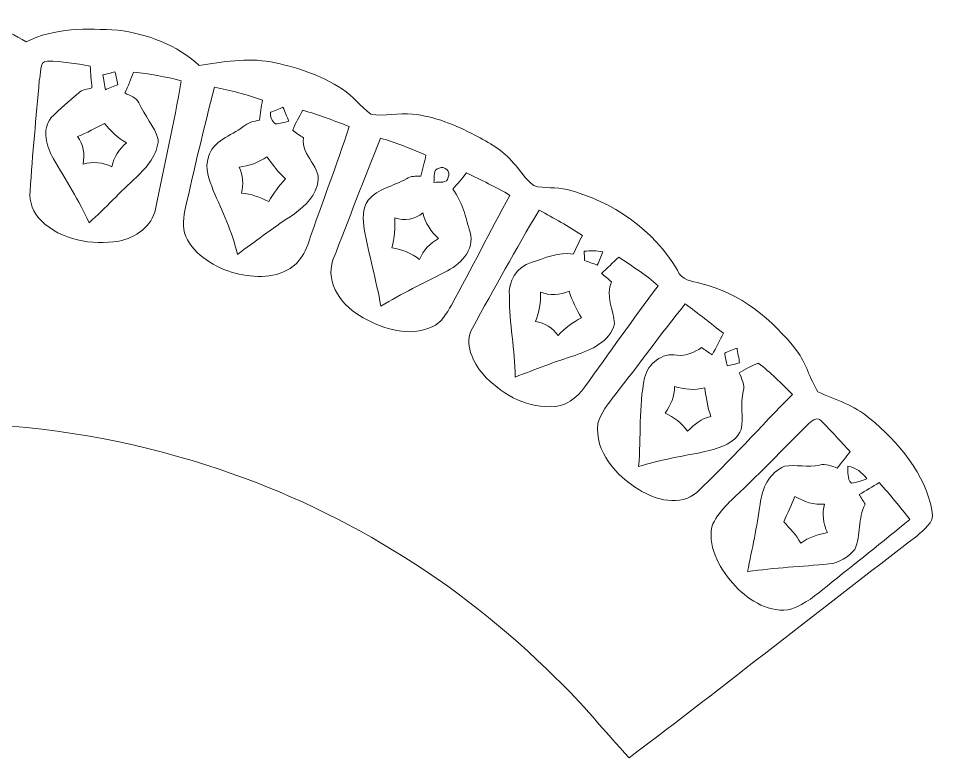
# Model space of a CAD drawing. Header units: centimetres. Extents: x -16.3 to 16.4, y -6.1 to 6.1.
# Drawn here: x 1.32 to 16.36, y -6.06 to 6.07 of the extents above; entities that cross this region are included whole.
import ezdxf

# ---------------------------------------------------------------- set-up
doc = ezdxf.new("R2010")
doc.units = ezdxf.units.CM
doc.header["$MEASUREMENT"] = 0
doc.layers.add('Layer 1', color=7, linetype='Continuous')

msp = doc.modelspace()

# ---------------------------------------------------------------- linework, layer by layer
at = {"layer": 'Layer 1', "color": 251, "lineweight": 9}
for points, knots in [([(-1.23184, 5.79533), (-0.78346, 6.06556), (-0.23206, 6.06944), (0.27453, 6.05533), (0.27453, 6.05533), (0.69327, 6.04969), (1.09509, 5.89693), (1.44963, 5.68244), (1.44963, 5.68244), (1.91212, 5.91986), (2.44693, 5.90434), (2.95211, 5.87577), (2.95211, 5.87577), (3.43753, 5.80874), (3.92401, 5.63905), (4.28596, 5.29686), (4.28596, 5.29686), (4.67402, 5.35471), (5.06983, 5.42703), (5.46106, 5.35366), (5.46106, 5.35366), (5.87487, 5.27569), (6.28339, 5.13987), (6.63758, 4.90739), (6.63758, 4.90739), (6.81044, 4.79274), (6.93744, 4.62199), (7.10395, 4.49923), (7.10395, 4.49923), (7.32796, 4.45513), (7.56115, 4.51898), (7.78869, 4.49746), (7.78869, 4.49746), (8.15099, 4.46183), (8.49143, 4.31825), (8.81245, 4.15421), (8.81245, 4.15421), (9.04211, 4.03109), (9.27953, 3.90268), (9.44604, 3.69595), (9.44604, 3.69595), (9.56246, 3.57918), (9.64183, 3.42184), (9.77765, 3.32448), (9.77765, 3.32448), (9.95439, 3.26839), (10.14631, 3.3079), (10.32622, 3.25886), (10.32622, 3.25886), (11.06847, 3.07083), (11.74368, 2.59987), (12.13597, 1.93594), (12.13597, 1.93594), (12.19348, 1.76626), (12.37339, 1.76485), (12.51768, 1.71828), (12.51768, 1.71828), (13.16009, 1.5687), (13.69772, 1.12879), (14.09248, 0.61514), (14.09248, 0.61514), (14.24876, 0.41265), (14.30485, 0.15547), (14.43891, -0.05796), (14.43891, -0.05796), (14.72607, -0.18566), (15.03792, -0.27915), (15.28099, -0.48799), (15.28099, -0.48799), (15.76288, -0.88275), (16.20526, -1.39992), (16.31674, -2.0314), (16.31674, -2.0314), (16.35519, -2.20778), (16.16999, -2.31538), (16.06274, -2.42474), (16.06274, -2.42474), (14.48441, -3.62913), (12.92902, -4.8642), (11.34434, -6.05976), (11.34434, -6.05976), (10.93406, -5.63079), (10.57281, -5.15595), (10.13608, -4.75237), (10.13608, -4.75237), (8.54258, -3.15746), (6.56491, -1.94355), (4.41402, -1.26234), (4.41402, -1.26234), (1.85074, -0.43825), (-0.94714, -0.33771), (-3.55664, -1.01222), (-3.55664, -1.01222), (-4.99421, -1.37523), (-6.37216, -1.97213), (-7.62946, -2.75706), (-7.62946, -2.75706), (-9.03599, -3.63336), (-10.27635, -4.76683), (-11.31352, -6.05694), (-11.31352, -6.05694), (-11.57846, -5.89325), (-11.82611, -5.70381), (-12.06811, -5.50837), (-12.06811, -5.50837), (-13.48698, -4.413), (-14.90268, -3.31339), (-16.32191, -2.21837), (-16.32191, -2.21837), (-16.30497, -1.63346), (-15.94655, -1.1304), (-15.5525, -0.72576), (-15.5525, -0.72576), (-15.24558, -0.40403), (-14.84659, -0.1839), (-14.42114, -0.06148), (-14.42114, -0.06148), (-14.27826, 0.40065), (-13.9971, 0.81411), (-13.62633, 1.12314), (-13.62633, 1.12314), (-13.22099, 1.45087), (-12.75356, 1.7465), (-12.21663, 1.76943), (-12.21663, 1.76943), (-11.81023, 2.66725), (-10.84785, 3.26274), (-9.87242, 3.29661), (-9.87242, 3.29661), (-9.73837, 3.29414), (-9.68686, 3.44301), (-9.60502, 3.52203), (-9.60502, 3.52203), (-9.27976, 3.95383), (-8.77669, 4.21454), (-8.27434, 4.38493), (-8.27434, 4.38493), (-7.90286, 4.52569), (-7.49787, 4.50946), (-7.10806, 4.48194), (-7.10806, 4.48194), (-6.43742, 5.27851), (-5.28596, 5.52616), (-4.29889, 5.29933), (-4.29889, 5.29933), (-3.94046, 5.60766), (-3.48856, 5.80204), (-3.01936, 5.85919), (-3.01936, 5.85919), (-2.53923, 5.90364), (-2.02453, 5.94667), (-1.57862, 5.72478), (-1.57862, 5.72478), (-1.45902, 5.64822), (-1.33732, 5.73959), (-1.23184, 5.79533), (-1.23184, 5.79533), (-1.23184, 5.79533), (-1.23184, 5.79533), (-1.23184, 5.79533)], [0, 0, 0, 0, 0.02439024, 0.02439024, 0.02439024, 0.02439024, 0.04878049, 0.04878049, 0.04878049, 0.04878049, 0.07317073, 0.07317073, 0.07317073, 0.07317073, 0.09756098, 0.09756098, 0.09756098, 0.09756098, 0.12195122, 0.12195122, 0.12195122, 0.12195122, 0.14634146, 0.14634146, 0.14634146, 0.14634146, 0.17073171, 0.17073171, 0.17073171, 0.17073171, 0.19512195, 0.19512195, 0.19512195, 0.19512195, 0.2195122, 0.2195122, 0.2195122, 0.2195122, 0.24390244, 0.24390244, 0.24390244, 0.24390244, 0.26829268, 0.26829268, 0.26829268, 0.26829268, 0.29268293, 0.29268293, 0.29268293, 0.29268293, 0.31707317, 0.31707317, 0.31707317, 0.31707317, 0.34146341, 0.34146341, 0.34146341, 0.34146341, 0.36585366, 0.36585366, 0.36585366, 0.36585366, 0.3902439, 0.3902439, 0.3902439, 0.3902439, 0.41463415, 0.41463415, 0.41463415, 0.41463415, 0.43902439, 0.43902439, 0.43902439, 0.43902439, 0.46341463, 0.46341463, 0.46341463, 0.46341463, 0.48780488, 0.48780488, 0.48780488, 0.48780488, 0.51219512, 0.51219512, 0.51219512, 0.51219512, 0.53658537, 0.53658537, 0.53658537, 0.53658537, 0.56097561, 0.56097561, 0.56097561, 0.56097561, 0.58536585, 0.58536585, 0.58536585, 0.58536585, 0.6097561, 0.6097561, 0.6097561, 0.6097561, 0.63414634, 0.63414634, 0.63414634, 0.63414634, 0.65853659, 0.65853659, 0.65853659, 0.65853659, 0.68292683, 0.68292683, 0.68292683, 0.68292683, 0.70731707, 0.70731707, 0.70731707, 0.70731707, 0.73170732, 0.73170732, 0.73170732, 0.73170732, 0.75609756, 0.75609756, 0.75609756, 0.75609756, 0.7804878, 0.7804878, 0.7804878, 0.7804878, 0.80487805, 0.80487805, 0.80487805, 0.80487805, 0.82926829, 0.82926829, 0.82926829, 0.82926829, 0.85365854, 0.85365854, 0.85365854, 0.85365854, 0.87804878, 0.87804878, 0.87804878, 0.87804878, 0.90243902, 0.90243902, 0.90243902, 0.90243902, 0.92682927, 0.92682927, 0.92682927, 0.92682927, 0.95121951, 0.95121951, 0.95121951, 0.95121951, 1, 1, 1, 1]), ([(1.79853, 5.366), (1.64401, 5.37412), (1.7061, 5.13176), (1.66341, 5.05379), (1.66341, 5.05379), (1.6172, 4.44807), (1.5477, 3.84341), (1.51524, 3.23699), (1.51524, 3.23699), (1.49267, 3.05319), (1.56781, 2.88104), (1.69305, 2.75016), (1.69305, 2.75016), (2.02748, 2.42948), (2.52384, 2.34481), (2.96834, 2.41396), (2.96834, 2.41396), (3.23962, 2.47005), (3.5155, 2.65491), (3.57194, 2.94136), (3.57194, 2.94136), (3.71305, 3.64304), (3.87709, 4.34048), (3.9928, 5.04674), (3.9928, 5.04674), (3.73669, 5.11271), (3.47528, 5.15681), (3.21281, 5.1875), (3.21281, 5.1875), (3.1666, 5.0732), (3.12215, 4.95749), (3.07064, 4.84495), (3.07064, 4.84495), (3.15002, 4.79591), (3.25973, 4.77404), (3.29924, 4.68091), (3.29924, 4.68091), (3.38673, 4.47171), (3.55783, 4.30132), (3.61639, 4.08048), (3.61639, 4.08048), (3.60828, 3.83389), (3.42977, 3.62681), (3.25973, 3.46382), (3.25973, 3.46382), (2.99197, 3.22394), (2.74961, 2.95688), (2.48362, 2.71558), (2.48362, 2.71558), (2.31711, 3.08106), (2.09627, 3.41761), (1.89554, 3.76439), (1.89554, 3.76439), (1.78406, 3.96971), (1.7001, 4.23217), (1.85814, 4.44067), (1.85814, 4.44067), (1.99749, 4.58495), (2.1573, 4.70737), (2.30511, 4.84248), (2.30511, 4.84248), (2.36473, 4.90104), (2.45152, 4.90739), (2.52842, 4.92715), (2.52842, 4.92715), (2.51643, 5.04709), (2.50726, 5.16704), (2.49949, 5.28733), (2.49949, 5.28733), (2.26737, 5.32614), (2.03418, 5.36777), (1.79853, 5.366), (1.79853, 5.366), (1.79853, 5.366), (1.79853, 5.366), (1.79853, 5.366)], [0, 0, 0, 0, 0.05, 0.05, 0.05, 0.05, 0.1, 0.1, 0.1, 0.1, 0.15, 0.15, 0.15, 0.15, 0.2, 0.2, 0.2, 0.2, 0.25, 0.25, 0.25, 0.25, 0.3, 0.3, 0.3, 0.3, 0.35, 0.35, 0.35, 0.35, 0.4, 0.4, 0.4, 0.4, 0.45, 0.45, 0.45, 0.45, 0.5, 0.5, 0.5, 0.5, 0.55, 0.55, 0.55, 0.55, 0.6, 0.6, 0.6, 0.6, 0.65, 0.65, 0.65, 0.65, 0.7, 0.7, 0.7, 0.7, 0.75, 0.75, 0.75, 0.75, 0.8, 0.8, 0.8, 0.8, 0.85, 0.85, 0.85, 0.85, 0.9, 0.9, 0.9, 0.9, 1, 1, 1, 1]), ([(2.70693, 5.14093), (2.71716, 5.0799), (2.73762, 4.95819), (2.7482, 4.89751), (2.7482, 4.89751), (2.79865, 4.91762), (2.90025, 4.95854), (2.95105, 4.97865), (2.95105, 4.97865), (2.94435, 5.05097), (2.92459, 5.12082), (2.90625, 5.19032), (2.90625, 5.19032), (2.83957, 5.17444), (2.77325, 5.15751), (2.70693, 5.14093), (2.70693, 5.14093), (2.70693, 5.14093), (2.70693, 5.14093), (2.70693, 5.14093)], [0, 0, 0, 0, 0.16666667, 0.16666667, 0.16666667, 0.16666667, 0.33333333, 0.33333333, 0.33333333, 0.33333333, 0.5, 0.5, 0.5, 0.5, 0.66666667, 0.66666667, 0.66666667, 0.66666667, 1, 1, 1, 1]), ([(4.5389, 4.94126), (4.36463, 4.26886), (4.20412, 3.59294), (4.05313, 2.9149), (4.05313, 2.9149), (4.02455, 2.75651), (4.01079, 2.58012), (4.0944, 2.43583), (4.0944, 2.43583), (4.27538, 2.13103), (4.60699, 1.95182), (4.94389, 1.8735), (4.94389, 1.8735), (5.25681, 1.80401), (5.6311, 1.81141), (5.87875, 2.04389), (5.87875, 2.04389), (5.97859, 2.14232), (6.04103, 2.27073), (6.08583, 2.40196), (6.08583, 2.40196), (6.30209, 3.03449), (6.54444, 3.65821), (6.74835, 4.29462), (6.74835, 4.29462), (6.49894, 4.39269), (6.24705, 4.48441), (5.99094, 4.56237), (5.99094, 4.56237), (5.93449, 4.45407), (5.86358, 4.35177), (5.82196, 4.23641), (5.82196, 4.23641), (5.87699, 4.18843), (5.93908, 4.14962), (5.99905, 4.108), (5.99905, 4.108), (5.95001, 3.80672), (6.33066, 3.62857), (6.22165, 3.32342), (6.22165, 3.32342), (6.15815, 3.09517), (5.96801, 2.93924), (5.77856, 2.81471), (5.77856, 2.81471), (5.48294, 2.61927), (5.20177, 2.40337), (4.91461, 2.19629), (4.91461, 2.19629), (4.82959, 2.56354), (4.67014, 2.90538), (4.51703, 3.24757), (4.51703, 3.24757), (4.45388, 3.42043), (4.37063, 3.61376), (4.4433, 3.79579), (4.4433, 3.79579), (4.50998, 4.0706), (4.80984, 4.13516), (5.00669, 4.28968), (5.00669, 4.28968), (5.08148, 4.35953), (5.18131, 4.37964), (5.27691, 4.39904), (5.27691, 4.39904), (5.29173, 4.50946), (5.30902, 4.61882), (5.32454, 4.72889), (5.32454, 4.72889), (5.06878, 4.82096), (4.8049, 4.88693), (4.5389, 4.94126), (4.5389, 4.94126), (4.5389, 4.94126), (4.5389, 4.94126), (4.5389, 4.94126)], [0, 0, 0, 0, 0.05, 0.05, 0.05, 0.05, 0.1, 0.1, 0.1, 0.1, 0.15, 0.15, 0.15, 0.15, 0.2, 0.2, 0.2, 0.2, 0.25, 0.25, 0.25, 0.25, 0.3, 0.3, 0.3, 0.3, 0.35, 0.35, 0.35, 0.35, 0.4, 0.4, 0.4, 0.4, 0.45, 0.45, 0.45, 0.45, 0.5, 0.5, 0.5, 0.5, 0.55, 0.55, 0.55, 0.55, 0.6, 0.6, 0.6, 0.6, 0.65, 0.65, 0.65, 0.65, 0.7, 0.7, 0.7, 0.7, 0.75, 0.75, 0.75, 0.75, 0.8, 0.8, 0.8, 0.8, 0.85, 0.85, 0.85, 0.85, 0.9, 0.9, 0.9, 0.9, 1, 1, 1, 1]), ([(5.45895, 4.5278), (5.45366, 4.45584), (5.47659, 4.38105), (5.53868, 4.33871), (5.53868, 4.33871), (5.61382, 4.34118), (5.68684, 4.3627), (5.75916, 4.3814), (5.75916, 4.3814), (5.72741, 4.45831), (5.69496, 4.5345), (5.66215, 4.61071), (5.66215, 4.61071), (5.61135, 4.58989), (5.50975, 4.54862), (5.45895, 4.5278), (5.45895, 4.5278), (5.45895, 4.5278), (5.45895, 4.5278), (5.45895, 4.5278)], [0, 0, 0, 0, 0.16666667, 0.16666667, 0.16666667, 0.16666667, 0.33333333, 0.33333333, 0.33333333, 0.33333333, 0.5, 0.5, 0.5, 0.5, 0.66666667, 0.66666667, 0.66666667, 0.66666667, 1, 1, 1, 1]), ([(2.291, 4.1334), (2.39013, 4.00005), (2.41342, 3.83777), (2.38378, 3.6769), (2.38378, 3.6769), (2.54253, 3.72594), (2.70799, 3.70724), (2.85686, 3.63527), (2.85686, 3.63527), (2.8805, 3.79826), (2.98068, 3.92244), (3.0964, 4.02862), (3.0964, 4.02862), (2.94964, 4.10447), (2.83569, 4.22124), (2.73233, 4.34647), (2.73233, 4.34647), (2.58628, 4.2738), (2.44728, 4.18561), (2.291, 4.1334), (2.291, 4.1334), (2.291, 4.1334), (2.291, 4.1334), (2.291, 4.1334)], [0, 0, 0, 0, 0.14285714, 0.14285714, 0.14285714, 0.14285714, 0.28571429, 0.28571429, 0.28571429, 0.28571429, 0.42857143, 0.42857143, 0.42857143, 0.42857143, 0.57142857, 0.57142857, 0.57142857, 0.57142857, 0.71428571, 0.71428571, 0.71428571, 0.71428571, 1, 1, 1, 1]), ([(7.26446, 4.10235), (6.99106, 3.44301), (6.74729, 2.77132), (6.48341, 2.1081), (6.48341, 2.1081), (6.34477, 1.71581), (6.65028, 1.33411), (6.97907, 1.15595), (6.97907, 1.15595), (7.31421, 0.96722), (7.74177, 0.83563), (8.11078, 1.0099), (8.11078, 1.0099), (8.26529, 1.07164), (8.34502, 1.23109), (8.42793, 1.36409), (8.42793, 1.36409), (8.75707, 1.95958), (9.05446, 2.572), (9.38748, 3.16537), (9.38748, 3.16537), (9.15641, 3.30225), (8.91299, 3.41655), (8.67205, 3.53332), (8.67205, 3.53332), (8.60008, 3.44231), (8.52706, 3.35235), (8.44944, 3.26592), (8.44944, 3.26592), (8.60784, 3.06201), (8.66041, 2.80554), (8.73131, 2.56354), (8.73131, 2.56354), (8.81669, 2.26438), (8.56269, 2.01885), (8.31645, 1.90314), (8.31645, 1.90314), (7.96402, 1.72463), (7.60913, 1.55036), (7.2694, 1.34857), (7.2694, 1.34857), (7.19144, 1.7719), (7.07608, 2.18677), (6.996, 2.60975), (6.996, 2.60975), (6.97483, 2.76568), (6.95578, 2.95265), (7.06162, 3.08388), (7.06162, 3.08388), (7.22107, 3.28003), (7.48248, 3.3146), (7.68886, 3.43878), (7.68886, 3.43878), (7.75906, 3.48499), (7.84443, 3.47935), (7.92451, 3.48005), (7.92451, 3.48005), (7.95238, 3.59541), (7.98201, 3.71042), (8.00847, 3.82613), (8.00847, 3.82613), (7.76294, 3.92455), (7.52164, 4.03603), (7.26446, 4.10235), (7.26446, 4.10235), (7.26446, 4.10235), (7.26446, 4.10235), (7.26446, 4.10235)], [0, 0, 0, 0, 0.05555556, 0.05555556, 0.05555556, 0.05555556, 0.11111111, 0.11111111, 0.11111111, 0.11111111, 0.16666667, 0.16666667, 0.16666667, 0.16666667, 0.22222222, 0.22222222, 0.22222222, 0.22222222, 0.27777778, 0.27777778, 0.27777778, 0.27777778, 0.33333333, 0.33333333, 0.33333333, 0.33333333, 0.38888889, 0.38888889, 0.38888889, 0.38888889, 0.44444444, 0.44444444, 0.44444444, 0.44444444, 0.5, 0.5, 0.5, 0.5, 0.55555556, 0.55555556, 0.55555556, 0.55555556, 0.61111111, 0.61111111, 0.61111111, 0.61111111, 0.66666667, 0.66666667, 0.66666667, 0.66666667, 0.72222222, 0.72222222, 0.72222222, 0.72222222, 0.77777778, 0.77777778, 0.77777778, 0.77777778, 0.83333333, 0.83333333, 0.83333333, 0.83333333, 0.88888889, 0.88888889, 0.88888889, 0.88888889, 1, 1, 1, 1]), ([(4.94248, 3.62857), (5.00457, 3.49381), (5.0208, 3.34529), (4.98129, 3.20136), (4.98129, 3.20136), (5.14074, 3.19148), (5.28891, 3.13151), (5.43073, 3.06342), (5.43073, 3.06342), (5.50199, 3.20136), (5.60182, 3.32024), (5.70413, 3.43596), (5.70413, 3.43596), (5.58983, 3.54602), (5.48823, 3.66738), (5.40003, 3.79861), (5.40003, 3.79861), (5.26351, 3.70548), (5.10899, 3.64268), (4.94248, 3.62857), (4.94248, 3.62857), (4.94248, 3.62857), (4.94248, 3.62857), (4.94248, 3.62857)], [0, 0, 0, 0, 0.14285714, 0.14285714, 0.14285714, 0.14285714, 0.28571429, 0.28571429, 0.28571429, 0.28571429, 0.42857143, 0.42857143, 0.42857143, 0.42857143, 0.57142857, 0.57142857, 0.57142857, 0.57142857, 0.71428571, 0.71428571, 0.71428571, 0.71428571, 1, 1, 1, 1]), ([(8.22649, 3.61164), (8.11501, 3.59682), (8.15382, 3.46418), (8.13971, 3.37598), (8.13971, 3.37598), (8.22473, 3.39327), (8.36019, 3.35164), (8.37536, 3.46277), (8.37536, 3.46277), (8.42016, 3.55131), (8.31468, 3.65679), (8.22649, 3.61164), (8.22649, 3.61164), (8.22649, 3.61164), (8.22649, 3.61164), (8.22649, 3.61164)], [0, 0, 0, 0, 0.2, 0.2, 0.2, 0.2, 0.4, 0.4, 0.4, 0.4, 0.6, 0.6, 0.6, 0.6, 1, 1, 1, 1]), ([(7.49941, 2.79884), (7.49871, 2.63339), (7.49483, 2.46617), (7.45144, 2.3053), (7.45144, 2.3053), (7.61407, 2.27285), (7.77246, 2.21993), (7.90229, 2.11374), (7.90229, 2.11374), (7.96367, 2.26297), (8.07197, 2.38291), (8.21626, 2.45629), (8.21626, 2.45629), (8.09561, 2.57306), (7.98766, 2.70712), (7.95908, 2.87927), (7.95908, 2.87927), (7.82609, 2.77238), (7.66099, 2.73781), (7.49941, 2.79884), (7.49941, 2.79884), (7.49941, 2.79884), (7.49941, 2.79884), (7.49941, 2.79884)], [0, 0, 0, 0, 0.14285714, 0.14285714, 0.14285714, 0.14285714, 0.28571429, 0.28571429, 0.28571429, 0.28571429, 0.42857143, 0.42857143, 0.42857143, 0.42857143, 0.57142857, 0.57142857, 0.57142857, 0.57142857, 0.71428571, 0.71428571, 0.71428571, 0.71428571, 1, 1, 1, 1]), ([(9.86761, 2.92372), (9.48626, 2.28766), (9.12854, 1.63608), (8.76977, 0.98662), (8.76977, 0.98662), (8.62689, 0.73721), (8.77964, 0.43029), (8.94474, 0.22991), (8.94474, 0.22991), (9.22697, -0.07418), (9.61749, -0.31725), (10.04753, -0.29502), (10.04753, -0.29502), (10.28495, -0.32254), (10.48603, -0.15744), (10.6155, 0.02389), (10.6155, 0.02389), (11.01449, 0.57846), (11.40537, 1.13937), (11.82059, 1.68194), (11.82059, 1.68194), (11.62127, 1.86045), (11.39338, 2.00191), (11.17183, 2.15043), (11.17183, 2.15043), (11.07693, 2.06153), (10.98239, 1.97263), (10.8882, 1.88373), (10.8882, 1.88373), (10.94253, 1.83858), (10.99791, 1.79342), (11.0533, 1.74897), (11.0533, 1.74897), (10.94464, 1.51825), (11.09316, 1.2893), (11.10128, 1.05541), (11.10128, 1.05541), (11.02296, 0.75802), (10.71816, 0.63455), (10.4564, 0.5393), (10.4564, 0.5393), (10.12232, 0.4377), (9.79847, 0.30929), (9.47285, 0.1844), (9.47285, 0.1844), (9.47074, 0.62855), (9.37372, 1.06564), (9.37796, 1.50979), (9.37796, 1.50979), (9.35114, 1.74862), (9.49755, 2.00015), (9.73603, 2.06294), (9.73603, 2.06294), (9.95792, 2.13526), (10.18723, 2.24216), (10.42606, 2.20053), (10.42606, 2.20053), (10.47263, 2.30424), (10.52166, 2.4069), (10.57528, 2.50744), (10.57528, 2.50744), (10.34845, 2.66126), (10.10468, 2.7872), (9.86761, 2.92372), (9.86761, 2.92372), (9.86761, 2.92372), (9.86761, 2.92372), (9.86761, 2.92372)], [0, 0, 0, 0, 0.05555556, 0.05555556, 0.05555556, 0.05555556, 0.11111111, 0.11111111, 0.11111111, 0.11111111, 0.16666667, 0.16666667, 0.16666667, 0.16666667, 0.22222222, 0.22222222, 0.22222222, 0.22222222, 0.27777778, 0.27777778, 0.27777778, 0.27777778, 0.33333333, 0.33333333, 0.33333333, 0.33333333, 0.38888889, 0.38888889, 0.38888889, 0.38888889, 0.44444444, 0.44444444, 0.44444444, 0.44444444, 0.5, 0.5, 0.5, 0.5, 0.55555556, 0.55555556, 0.55555556, 0.55555556, 0.61111111, 0.61111111, 0.61111111, 0.61111111, 0.66666667, 0.66666667, 0.66666667, 0.66666667, 0.72222222, 0.72222222, 0.72222222, 0.72222222, 0.77777778, 0.77777778, 0.77777778, 0.77777778, 0.83333333, 0.83333333, 0.83333333, 0.83333333, 0.88888889, 0.88888889, 0.88888889, 0.88888889, 1, 1, 1, 1]), ([(10.60562, 2.2478), (10.60668, 2.2097), (10.60915, 2.13385), (10.61021, 2.0961), (10.61021, 2.0961), (10.67971, 2.07106), (10.7492, 2.04636), (10.81976, 2.02237), (10.81976, 2.02237), (10.8508, 2.09505), (10.88114, 2.16772), (10.91078, 2.2411), (10.91078, 2.2411), (10.80953, 2.25697), (10.70687, 2.25662), (10.60562, 2.2478), (10.60562, 2.2478), (10.60562, 2.2478), (10.60562, 2.2478), (10.60562, 2.2478)], [0, 0, 0, 0, 0.16666667, 0.16666667, 0.16666667, 0.16666667, 0.33333333, 0.33333333, 0.33333333, 0.33333333, 0.5, 0.5, 0.5, 0.5, 0.66666667, 0.66666667, 0.66666667, 0.66666667, 1, 1, 1, 1]), ([(9.88525, 1.57435), (9.89936, 1.41066), (9.86796, 1.24909), (9.80446, 1.09845), (9.80446, 1.09845), (9.95686, 1.07552), (10.08704, 0.99262), (10.17629, 0.86703), (10.17629, 0.86703), (10.28671, 0.98521), (10.41618, 1.08152), (10.55941, 1.15631), (10.55941, 1.15631), (10.47862, 1.2953), (10.40736, 1.44029), (10.35691, 1.59304), (10.35691, 1.59304), (10.20663, 1.52214), (10.04118, 1.52461), (9.88525, 1.57435), (9.88525, 1.57435), (9.88525, 1.57435), (9.88525, 1.57435), (9.88525, 1.57435)], [0, 0, 0, 0, 0.14285714, 0.14285714, 0.14285714, 0.14285714, 0.28571429, 0.28571429, 0.28571429, 0.28571429, 0.42857143, 0.42857143, 0.42857143, 0.42857143, 0.57142857, 0.57142857, 0.57142857, 0.57142857, 0.71428571, 0.71428571, 0.71428571, 0.71428571, 1, 1, 1, 1]), ([(11.10516, -0.11405), (10.99968, -0.25798), (10.87797, -0.40262), (10.82893, -0.57689), (10.82893, -0.57689), (10.77143, -1.04185), (11.13303, -1.43414), (11.49991, -1.66133), (11.49991, -1.66133), (11.77226, -1.83208), (12.1836, -1.94461), (12.45171, -1.70719), (12.45171, -1.70719), (12.99851, -1.19531), (13.49276, -0.63016), (14.02157, -0.10029), (14.02157, -0.10029), (13.8413, 0.07822), (13.66456, 0.26201), (13.46101, 0.41371), (13.46101, 0.41371), (13.35059, 0.37314), (13.25075, 0.30929), (13.14774, 0.25461), (13.14774, 0.25461), (13.18513, 0.159), (13.24511, 0.06022), (13.21371, -0.04667), (13.21371, -0.04667), (13.16397, -0.25445), (13.219, -0.47035), (13.18302, -0.67814), (13.18302, -0.67814), (13.07224, -0.92544), (12.77732, -0.99423), (12.53955, -1.04997), (12.53955, -1.04997), (12.18854, -1.11135), (11.83929, -1.18296), (11.49709, -1.28315), (11.49709, -1.28315), (11.54048, -0.79879), (11.49462, -0.30525), (11.59622, 0.17241), (11.59622, 0.17241), (11.65161, 0.40701), (11.88056, 0.58692), (12.12892, 0.54494), (12.12892, 0.54494), (12.27849, 0.52201), (12.40938, 0.5908), (12.52897, 0.66735), (12.52897, 0.66735), (12.58788, 0.6289), (12.64644, 0.58904), (12.705, 0.54882), (12.705, 0.54882), (12.76639, 0.667), (12.82918, 0.78412), (12.88845, 0.90301), (12.88845, 0.90301), (12.68101, 1.06494), (12.47464, 1.22792), (12.26297, 1.3842), (12.26297, 1.3842), (11.86469, 0.89419), (11.49533, 0.38231), (11.10516, -0.11405), (11.10516, -0.11405), (11.10516, -0.11405), (11.10516, -0.11405), (11.10516, -0.11405)], [0, 0, 0, 0, 0.05263158, 0.05263158, 0.05263158, 0.05263158, 0.10526316, 0.10526316, 0.10526316, 0.10526316, 0.15789474, 0.15789474, 0.15789474, 0.15789474, 0.21052632, 0.21052632, 0.21052632, 0.21052632, 0.26315789, 0.26315789, 0.26315789, 0.26315789, 0.31578947, 0.31578947, 0.31578947, 0.31578947, 0.36842105, 0.36842105, 0.36842105, 0.36842105, 0.42105263, 0.42105263, 0.42105263, 0.42105263, 0.47368421, 0.47368421, 0.47368421, 0.47368421, 0.52631579, 0.52631579, 0.52631579, 0.52631579, 0.57894737, 0.57894737, 0.57894737, 0.57894737, 0.63157895, 0.63157895, 0.63157895, 0.63157895, 0.68421053, 0.68421053, 0.68421053, 0.68421053, 0.73684211, 0.73684211, 0.73684211, 0.73684211, 0.78947368, 0.78947368, 0.78947368, 0.78947368, 0.84210526, 0.84210526, 0.84210526, 0.84210526, 0.89473684, 0.89473684, 0.89473684, 0.89473684, 1, 1, 1, 1]), ([(12.90997, 0.57881), (12.91632, 0.50684), (12.93607, 0.43699), (12.95477, 0.36714), (12.95477, 0.36714), (13.02074, 0.38372), (13.08741, 0.39995), (13.15409, 0.41653), (13.15409, 0.41653), (13.14386, 0.47756), (13.1234, 0.59927), (13.11281, 0.65995), (13.11281, 0.65995), (13.06237, 0.63984), (12.96077, 0.59892), (12.90997, 0.57881), (12.90997, 0.57881), (12.90997, 0.57881), (12.90997, 0.57881), (12.90997, 0.57881)], [0, 0, 0, 0, 0.16666667, 0.16666667, 0.16666667, 0.16666667, 0.33333333, 0.33333333, 0.33333333, 0.33333333, 0.5, 0.5, 0.5, 0.5, 0.66666667, 0.66666667, 0.66666667, 0.66666667, 1, 1, 1, 1]), ([(12.08482, 0.03094), (12.09293, -0.13239), (12.02379, -0.27844), (11.93066, -0.40932), (11.93066, -0.40932), (12.0827, -0.46683), (12.20229, -0.57478), (12.30143, -0.70248), (12.30143, -0.70248), (12.40902, -0.59418), (12.53003, -0.49611), (12.68384, -0.46048), (12.68384, -0.46048), (12.62563, -0.30984), (12.60587, -0.14968), (12.584, 0.00872), (12.584, 0.00872), (12.41855, -0.03926), (12.24745, -0.01739), (12.08482, 0.03094), (12.08482, 0.03094), (12.08482, 0.03094), (12.08482, 0.03094), (12.08482, 0.03094)], [0, 0, 0, 0, 0.14285714, 0.14285714, 0.14285714, 0.14285714, 0.28571429, 0.28571429, 0.28571429, 0.28571429, 0.42857143, 0.42857143, 0.42857143, 0.42857143, 0.57142857, 0.57142857, 0.57142857, 0.57142857, 0.71428571, 0.71428571, 0.71428571, 0.71428571, 1, 1, 1, 1]), ([(14.27134, -0.59771), (13.91221, -0.94413), (13.57319, -1.31138), (13.21053, -1.65463), (13.21053, -1.65463), (13.01898, -1.8409), (12.79849, -2.01623), (12.69689, -2.2727), (12.69689, -2.2727), (12.63762, -2.64664), (12.84506, -2.98601), (13.086, -3.24883), (13.086, -3.24883), (13.32095, -3.48625), (13.65927, -3.70674), (14.01028, -3.61925), (14.01028, -3.61925), (14.23041, -3.54375), (14.41139, -3.38924), (14.58989, -3.24601), (14.58989, -3.24601), (15.04216, -2.88053), (15.50041, -2.52246), (15.94809, -2.15134), (15.94809, -2.15134), (15.78863, -1.94355), (15.61965, -1.74388), (15.44714, -1.54703), (15.44714, -1.54703), (15.33814, -1.61441), (15.22807, -1.68003), (15.11553, -1.74071), (15.11553, -1.74071), (15.14869, -1.79468), (15.18291, -1.84866), (15.21713, -1.90263), (15.21713, -1.90263), (15.08555, -2.12947), (15.15504, -2.41134), (15.04463, -2.64276), (15.04463, -2.64276), (14.93773, -2.76694), (14.78533, -2.86713), (14.61847, -2.88159), (14.61847, -2.88159), (14.17468, -2.92569), (13.72841, -2.94262), (13.28673, -3.00788), (13.28673, -3.00788), (13.35764, -2.63853), (13.43949, -2.27164), (13.49417, -1.89946), (13.49417, -1.89946), (13.51674, -1.64722), (13.64445, -1.38052), (13.89069, -1.27963), (13.89069, -1.27963), (14.08084, -1.244), (14.27804, -1.30644), (14.46819, -1.25881), (14.46819, -1.25881), (14.56767, -1.22988), (14.66363, -1.27539), (14.7557, -1.30891), (14.7557, -1.30891), (14.82696, -1.21895), (14.89893, -1.12934), (14.96948, -1.03868), (14.96948, -1.03868), (14.81003, -0.87181), (14.65798, -0.69684), (14.49288, -0.53562), (14.49288, -0.53562), (14.42374, -0.45518), (14.32214, -0.54267), (14.27134, -0.59771), (14.27134, -0.59771), (14.27134, -0.59771), (14.27134, -0.59771), (14.27134, -0.59771)], [0, 0, 0, 0, 0.04761905, 0.04761905, 0.04761905, 0.04761905, 0.0952381, 0.0952381, 0.0952381, 0.0952381, 0.14285714, 0.14285714, 0.14285714, 0.14285714, 0.19047619, 0.19047619, 0.19047619, 0.19047619, 0.23809524, 0.23809524, 0.23809524, 0.23809524, 0.28571429, 0.28571429, 0.28571429, 0.28571429, 0.33333333, 0.33333333, 0.33333333, 0.33333333, 0.38095238, 0.38095238, 0.38095238, 0.38095238, 0.42857143, 0.42857143, 0.42857143, 0.42857143, 0.47619048, 0.47619048, 0.47619048, 0.47619048, 0.52380952, 0.52380952, 0.52380952, 0.52380952, 0.57142857, 0.57142857, 0.57142857, 0.57142857, 0.61904762, 0.61904762, 0.61904762, 0.61904762, 0.66666667, 0.66666667, 0.66666667, 0.66666667, 0.71428571, 0.71428571, 0.71428571, 0.71428571, 0.76190476, 0.76190476, 0.76190476, 0.76190476, 0.80952381, 0.80952381, 0.80952381, 0.80952381, 0.85714286, 0.85714286, 0.85714286, 0.85714286, 0.9047619, 0.9047619, 0.9047619, 0.9047619, 1, 1, 1, 1]), ([(14.93068, -1.27786), (14.93456, -1.3717), (14.91445, -1.48283), (14.98959, -1.5562), (14.98959, -1.5562), (15.07743, -1.54527), (15.15998, -1.51281), (15.24394, -1.48494), (15.24394, -1.48494), (15.16739, -1.38264), (15.06297, -1.29762), (14.93068, -1.27786), (14.93068, -1.27786), (14.93068, -1.27786), (14.93068, -1.27786), (14.93068, -1.27786)], [0, 0, 0, 0, 0.2, 0.2, 0.2, 0.2, 0.4, 0.4, 0.4, 0.4, 0.6, 0.6, 0.6, 0.6, 1, 1, 1, 1]), ([(14.05967, -1.77457), (14.01169, -1.9178), (13.93831, -2.05009), (13.87869, -2.18803), (13.87869, -2.18803), (13.97783, -2.29951), (14.08542, -2.40534), (14.15739, -2.53834), (14.15739, -2.53834), (14.28686, -2.44379), (14.44102, -2.40252), (14.59519, -2.36512), (14.59519, -2.36512), (14.52851, -2.21766), (14.49994, -2.05609), (14.55003, -1.89875), (14.55003, -1.89875), (14.37294, -1.92062), (14.2096, -1.85853), (14.05967, -1.77457)], [0, 0, 0, 0, 0.16666667, 0.16666667, 0.16666667, 0.16666667, 0.33333333, 0.33333333, 0.33333333, 0.33333333, 0.5, 0.5, 0.5, 0.5, 0.66666667, 0.66666667, 0.66666667, 0.66666667, 1, 1, 1, 1])]:
    msp.add_open_spline(points, degree=3, knots=knots, dxfattribs=at)

doc.saveas('drawing.dxf')
